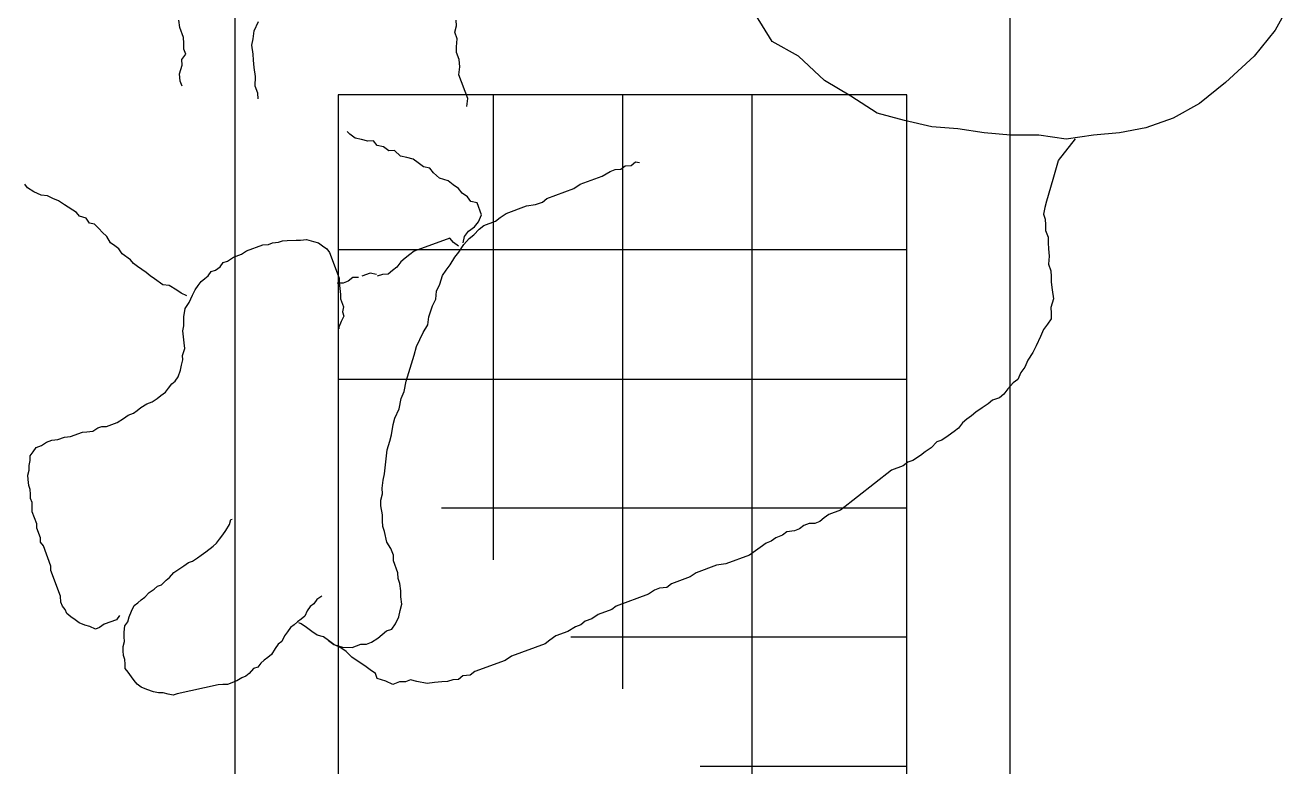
# Model space of a CAD drawing. Header units: millimetres. Extents: x 33350 to 35310, y -217097 to -211540.
# Drawn here: x 34205.37 to 34254.31, y -213494.1 to -213465.4 of the extents above; entities that cross this region are included whole.
import ezdxf
from ezdxf.enums import TextEntityAlignment as Align

# ---------------------------------------------------------------- set-up
doc = ezdxf.new("R2010")
doc.units = ezdxf.units.MM
doc.header["$LTSCALE"] = 60
doc.header["$MEASUREMENT"] = 0
doc.layers.add('OC-Mutfak_Ekipman', color=252, linetype='Continuous')
doc.layers.add('sıhhi tesisat', color=162, linetype='Continuous')
doc.styles.add('ROMANS', font='ROMANSTW.SHX', dxfattribs={"width": 0.8})

# ---------------------------------------------------------------- blocks, each defined once
blk = doc.blocks.new('120')
at = {"layer": 'sıhhi tesisat'}
for p, q in [((16098.216, 16353.144), (16098.216, 16381.144)), ((16104.216, 16379.144), (16096.216, 16379.144)), ((16093.216, 16353.144), (16093.216, 16376.144)), ((16104.216, 16374.144), (16091.216, 16374.144)), ((16088.216, 16353.144), (16088.216, 16371.144)), ((16104.216, 16369.144), (16086.216, 16369.144)), ((16082.216, 16364.144), (16104.216, 16364.144)), ((16104.216, 16359.144), (16082.216, 16359.144))]:
    blk.add_line(p, q, dxfattribs=at)
for points in [[(16108.216, 16469.144), (16108.216, 16349.144), (16078.216, 16349.144), (16078.216, 16469.144)], [(16104.216, 16465.144), (16104.216, 16353.144), (16082.216, 16353.144), (16082.216, 16465.144)]]:
    blk.add_lwpolyline(points, close=True, dxfattribs=at)
at = {"layer": 'sıhhi tesisat', "style": 'ROMANS', "width": 0.8}
blk.add_attdef('YRNO', text='', height=10, rotation=270, dxfattribs=at).set_placement((16068.216, 16366.144), align=Align.MIDDLE)
blk = doc.blocks.new('İNSAN-1')
for p, q in [((-9.95, 29.979), (-10.967, 29.41)), ((-10.967, 29.41), (-11.983, 28.597)), ((-11.983, 28.597), (-12.999, 27.5)), ((-12.999, 27.5), (-13.812, 26.484)), ((-13.812, 26.484), (-14.381, 25.469)), ((-14.381, 25.469), (-14.747, 24.412)), ((-14.747, 24.412), (-14.951, 23.396)), ((-14.951, 23.396), (-15.032, 22.381)), ((-15.032, 22.381), (-15.194, 21.324)), ((-16.018, 21.033), (-15.175, 21.688)), ((-15.194, 21.324), (-15.032, 20.268)), ((-22.353, 20.601), (-22.557, 20.453)), ((-22.15, 20.75), (-22.353, 20.601)), ((-21.929, 20.743), (-22.15, 20.75)), ((-21.708, 20.736), (-21.929, 20.743)), ((-21.373, 20.836), (-21.708, 20.736)), ((-21.02, 20.781), (-21.373, 20.836)), ((-20.733, 20.75), (-21.02, 20.781)), ((-20.512, 20.743), (-20.733, 20.75)), ((-20.291, 20.736), (-20.512, 20.743)), ((-20.029, 20.64), (-20.291, 20.736)), ((-19.718, 20.674), (-20.029, 20.64)), ((-19.431, 20.643), (-19.718, 20.674)), ((-19.21, 20.636), (-19.431, 20.643)), ((-18.989, 20.629), (-19.21, 20.636)), ((-18.727, 20.533), (-18.989, 20.629)), ((-17.597, 20.564), (-17.842, 20.505)), ((-16.753, 20.816), (-17.597, 20.564)), ((-16.741, 20.818), (-16.018, 21.033)), ((-23.186, 20.163), (-23.455, 20.038)), ((-22.826, 20.328), (-23.186, 20.163)), ((-22.557, 20.453), (-22.826, 20.328)), ((-18.506, 20.526), (-18.727, 20.533)), ((-18.284, 20.519), (-18.506, 20.526)), ((-18.088, 20.446), (-18.284, 20.519)), ((-17.842, 20.505), (-18.088, 20.446)), ((-15.032, 20.268), (-15.032, 19.171)), ((-24.222, 19.576), (-24.491, 19.451)), ((-24.018, 19.724), (-24.222, 19.576)), ((-23.749, 19.848), (-24.018, 19.724)), ((-23.455, 20.038), (-23.749, 19.848)), ((-24.629, 19.279), (-24.857, 19.065)), ((-24.491, 19.451), (-24.629, 19.279)), ((-15.032, 19.171), (-14.951, 18.155)), ((-25.199, 18.743), (-25.295, 18.481)), ((-25.061, 18.916), (-25.199, 18.743)), ((-24.857, 19.065), (-25.061, 18.916)), ((-25.433, 18.308), (-25.596, 18.07)), ((-25.295, 18.481), (-25.433, 18.308)), ((-14.951, 18.155), (-14.788, 17.139)), ((-25.896, 17.659), (-26.034, 17.487)), ((-25.758, 17.832), (-25.896, 17.659)), ((-25.596, 18.07), (-25.758, 17.832)), ((-26.376, 17.165), (-26.514, 16.993)), ((-26.172, 17.314), (-26.376, 17.165)), ((-26.034, 17.487), (-26.172, 17.314)), ((-14.788, 17.139), (-14.707, 16.123)), ((-26.676, 16.755), (-26.838, 16.516)), ((-26.514, 16.993), (-26.676, 16.755)), ((-26.911, 16.32), (-27.139, 16.105)), ((-26.838, 16.516), (-26.911, 16.32)), ((-27.439, 15.695), (-27.626, 15.391)), ((-27.301, 15.867), (-27.439, 15.695)), ((-27.139, 16.105), (-27.301, 15.867)), ((-14.707, 16.123), (-14.463, 15.067)), ((-27.698, 15.194), (-27.836, 15.021)), ((-27.626, 15.391), (-27.698, 15.194)), ((-27.836, 15.021), (-28.005, 14.562)), ((-14.463, 15.067), (-14.178, 14.011)), ((-28.005, 14.562), (-29.548, 12.597)), ((-14.178, 14.011), (-13.528, 12.995)), ((-13.528, 12.995), (-12.918, 11.979)), ((-29.548, 12.597), (-29.717, 12.138)), ((-29.994, 11.793), (-30.066, 11.596)), ((-29.855, 11.965), (-29.994, 11.793)), ((-29.717, 12.138), (-29.855, 11.965)), ((-12.918, 11.979), (-11.983, 10.963)), ((-30.073, 11.375), (-30.145, 11.178)), ((-30.066, 11.596), (-30.073, 11.375)), ((-30.356, 10.809), (-30.387, 10.522)), ((-30.283, 11.005), (-30.356, 10.809)), ((-30.145, 11.178), (-30.283, 11.005)), ((-11.983, 10.963), (-11.414, 9.948)), ((-30.525, 10.349), (-30.621, 10.087)), ((-30.387, 10.522), (-30.525, 10.349)), ((-30.76, 9.914), (-30.832, 9.718)), ((-30.621, 10.087), (-30.76, 9.914)), ((-11.414, 9.948), (-10.357, 9.297)), ((-31.132, 9.307), (-31.295, 9.068)), ((-30.994, 9.479), (-31.132, 9.307)), ((-30.832, 9.718), (-30.994, 9.479)), ((-31.295, 9.068), (-31.633, 8.15)), ((-31.633, 8.15), (-31.688, 7.798)), ((-31.688, 7.798), (-31.978, 7.011)), ((-31.978, 7.011), (-32.14, 6.772)), ((-32.14, 6.772), (-32.405, 6.051)), ((-32.544, 5.878), (-32.575, 5.591)), ((-32.405, 6.051), (-32.544, 5.878)), ((-32.647, 5.395), (-32.809, 5.156)), ((-32.575, 5.591), (-32.647, 5.395)), ((-32.809, 5.156), (-33.268, 3.91)), ((-16.219, 4.264), (-16.212, 4.485)), ((-16.212, 4.485), (-16.074, 4.657)), ((-16.074, 4.657), (-16.091, 4.813)), ((-16.364, 3.87), (-16.357, 4.091)), ((-16.357, 4.091), (-16.219, 4.264)), ((-33.406, 3.737), (-33.599, 3.212)), ((-33.268, 3.91), (-33.406, 3.737)), ((-16.623, 3.369), (-16.436, 3.673)), ((-16.436, 3.673), (-16.364, 3.87)), ((-33.762, 2.974), (-33.858, 2.712)), ((-33.599, 3.212), (-33.762, 2.974)), ((-16.937, 2.516), (-16.623, 3.369)), ((-33.996, 2.539), (-34.069, 2.342)), ((-33.858, 2.712), (-33.996, 2.539)), ((-17.099, 2.278), (-16.937, 2.516)), ((-34.255, 2.038), (-34.424, 1.579)), ((-34.069, 2.342), (-34.255, 2.038)), ((-17.485, 1.229), (-17.099, 2.278)), ((-34.424, 1.579), (-34.586, 1.341)), ((-34.725, 1.168), (-35.208, -0.144)), ((-34.586, 1.341), (-34.725, 1.168)), ((-17.72, 0.793), (-17.623, 1.056)), ((-17.623, 1.056), (-17.485, 1.229)), ((-17.775, 0.441), (-17.72, 0.793)), ((-18.065, -0.346), (-17.775, 0.441)), ((-35.37, -0.382), (-35.804, -1.563)), ((-35.208, -0.144), (-35.37, -0.382)), ((-18.227, -0.584), (-18.065, -0.346)), ((-18.534, -1.216), (-18.365, -0.757)), ((-18.365, -0.757), (-18.227, -0.584)), ((-18.9, -1.603), (-18.672, -1.389)), ((-18.672, -1.389), (-18.534, -1.216)), ((-18.589, -1.568), (-18.386, -1.42)), ((-18.386, -1.42), (-18.116, -1.295)), ((-18.116, -1.295), (-17.657, -1.465)), ((-17.657, -1.465), (-17.598, -1.71)), ((-35.943, -1.736), (-35.974, -2.022)), ((-35.804, -1.563), (-35.943, -1.736)), ((-19.266, -1.99), (-19.038, -1.775)), ((-19.201, -2.014), (-18.955, -1.955)), ((-19.038, -1.775), (-18.9, -1.603)), ((-18.955, -1.955), (-18.752, -1.807)), ((-18.752, -1.807), (-18.589, -1.568)), ((-17.598, -1.71), (-17.425, -1.848)), ((-17.425, -1.848), (-17.277, -2.052)), ((-13.93, -1.868), (-13.619, -1.834)), ((-13.619, -1.834), (-12.7, -2.172)), ((-36.118, -2.416), (-36.191, -2.613)), ((-36.112, -2.195), (-36.118, -2.416)), ((-35.974, -2.022), (-36.112, -2.195)), ((-20.057, -2.518), (-19.763, -2.328)), ((-19.763, -2.328), (-19.56, -2.179)), ((-19.56, -2.179), (-19.266, -1.99)), ((-19.339, -2.186), (-19.19, -2.39)), ((-19.19, -2.39), (-19.017, -2.528)), ((-17.277, -2.052), (-17.104, -2.19)), ((-17.104, -2.19), (-16.955, -2.393)), ((-16.955, -2.393), (-16.807, -2.597)), ((-12.7, -2.172), (-12.389, -2.137)), ((-12.389, -2.137), (-12.102, -2.168)), ((-12.102, -2.168), (-11.84, -2.265)), ((-11.84, -2.265), (-11.619, -2.272)), ((-11.619, -2.272), (-11.308, -2.237)), ((-11.308, -2.237), (-11.045, -2.334)), ((-11.045, -2.334), (-10.8, -2.275)), ((-10.8, -2.275), (-10.579, -2.282)), ((-36.198, -2.834), (-36.229, -3.12)), ((-36.191, -2.613), (-36.198, -2.834)), ((-21.069, -3.039), (-20.799, -2.915)), ((-20.799, -2.915), (-20.464, -2.815)), ((-20.464, -2.815), (-20.261, -2.666)), ((-20.261, -2.666), (-20.057, -2.518)), ((-19.017, -2.528), (-19.524, -3.906)), ((-16.807, -2.597), (-16.706, -2.932)), ((-16.706, -2.932), (-16.492, -3.16)), ((-36.229, -3.12), (-36.26, -3.407)), ((-36.26, -3.407), (-36.183, -3.807)), ((-22.678, -3.564), (-22.385, -3.374)), ((-22.385, -3.374), (-22.074, -3.34)), ((-22.074, -3.34), (-21.649, -3.198)), ((-21.649, -3.198), (-21.38, -3.074)), ((-21.38, -3.074), (-21.069, -3.039)), ((-16.492, -3.16), (-16.319, -3.298)), ((-16.319, -3.298), (-16.26, -3.543)), ((-36.183, -3.807), (-36.125, -4.052)), ((-23.887, -4.013), (-23.552, -3.913)), ((-23.552, -3.913), (-23.217, -3.813)), ((-23.217, -3.813), (-22.947, -3.689)), ((-22.947, -3.689), (-22.678, -3.564)), ((-19.524, -3.906), (-19.662, -4.078)), ((-16.26, -3.543), (-16.112, -3.747)), ((-16.112, -3.747), (-15.963, -3.95)), ((-36.197, -4.249), (-36.204, -4.47)), ((-36.125, -4.052), (-36.197, -4.249)), ((-33.437, -4.446), (-33.192, -4.387)), ((-33.192, -4.387), (-32.905, -4.418)), ((-25.227, -4.414), (-24.957, -4.29)), ((-24.957, -4.29), (-24.557, -4.214)), ((-24.557, -4.214), (-24.222, -4.113)), ((-24.222, -4.113), (-23.887, -4.013)), ((-19.801, -4.251), (-19.939, -4.424)), ((-19.662, -4.078), (-19.801, -4.251)), ((-15.963, -3.95), (-15.904, -4.196)), ((-15.904, -4.196), (-15.846, -4.441)), ((-36.204, -4.47), (-36.301, -4.733)), ((-36.301, -4.733), (-36.176, -5.002)), ((-34.228, -4.974), (-34.156, -4.777)), ((-34.156, -4.777), (-33.952, -4.629)), ((-33.952, -4.629), (-33.682, -4.504)), ((-33.682, -4.504), (-33.437, -4.446)), ((-32.905, -4.418), (-32.684, -4.425)), ((-32.684, -4.425), (-32.398, -4.456)), ((-32.398, -4.456), (-32.201, -4.529)), ((-32.201, -4.529), (-31.98, -4.535)), ((-31.98, -4.535), (-31.52, -4.705)), ((-31.52, -4.705), (-31.299, -4.711)), ((-31.299, -4.711), (-31.036, -4.808)), ((-31.036, -4.808), (-30.798, -4.97)), ((-27.213, -4.949), (-26.878, -4.849)), ((-26.878, -4.849), (-26.633, -4.79)), ((-26.633, -4.79), (-26.232, -4.714)), ((-26.232, -4.714), (-25.987, -4.656)), ((-25.987, -4.656), (-25.628, -4.49)), ((-25.628, -4.49), (-25.227, -4.414)), ((-20.28, -4.745), (-20.419, -4.918)), ((-20.142, -4.572), (-20.28, -4.745)), ((-19.939, -4.424), (-20.142, -4.572)), ((-15.846, -4.441), (-15.631, -4.669)), ((-15.631, -4.669), (-15.638, -4.89)), ((-15.638, -4.89), (-15.49, -5.093)), ((-36.176, -5.002), (-36.076, -5.337)), ((-36.076, -5.337), (-35.879, -5.409)), ((-34.666, -5.558), (-34.504, -5.319)), ((-34.504, -5.319), (-34.366, -5.147)), ((-34.366, -5.147), (-34.228, -4.974)), ((-30.798, -4.97), (-30.38, -5.05)), ((-30.38, -5.05), (-30.183, -5.122)), ((-30.183, -5.122), (-29.962, -5.129)), ((-29.962, -5.129), (-29.741, -5.136)), ((-29.741, -5.136), (-29.389, -5.191)), ((-29.389, -5.191), (-29.168, -5.198)), ((-29.168, -5.198), (-28.922, -5.139)), ((-28.922, -5.139), (-28.701, -5.146)), ((-28.701, -5.146), (-28.391, -5.112)), ((-28.391, -5.112), (-28.145, -5.053)), ((-28.145, -5.053), (-27.213, -4.949)), ((-20.425, -5.139), (-20.498, -5.335)), ((-20.432, -5.36), (-20.373, -5.605)), ((-20.419, -4.918), (-20.425, -5.139)), ((-15.49, -5.093), (-15.431, -5.338)), ((-15.431, -5.338), (-15.258, -5.476)), ((-35.879, -5.409), (-35.73, -5.613)), ((-35.73, -5.613), (-35.582, -5.817)), ((-35.582, -5.817), (-35.391, -6.11)), ((-34.746, -5.975), (-34.739, -5.754)), ((-34.739, -5.754), (-34.666, -5.558)), ((-20.373, -5.605), (-20.494, -5.933)), ((-15.258, -5.476), (-15.265, -5.697)), ((-15.265, -5.697), (-15.206, -5.943)), ((-35.391, -6.11), (-35.243, -6.314)), ((-35.243, -6.314), (-35.029, -6.542)), ((-34.866, -6.303), (-34.746, -5.975)), ((-34.856, -6.68), (-34.866, -6.303)), ((-20.549, -6.285), (-20.687, -6.458)), ((-20.542, -6.064), (-20.549, -6.285)), ((-15.206, -5.943), (-15.147, -6.188)), ((-15.147, -6.188), (-14.998, -6.391)), ((-35.029, -6.542), (-34.88, -6.745)), ((-34.88, -6.745), (-34.756, -7.015)), ((-34.756, -7.015), (-34.856, -6.68)), ((-22.465, -6.826), (-22.517, -6.806)), ((-22.251, -6.727), (-22.465, -6.826)), ((-22.037, -6.628), (-22.251, -6.727)), ((-21.88, -6.686), (-22.037, -6.628)), ((-21.686, -6.639), (-21.88, -6.686)), ((-21.373, -6.754), (-21.686, -6.639)), ((-21.198, -6.76), (-21.373, -6.754)), ((-20.97, -6.784), (-21.198, -6.76)), ((-20.742, -6.809), (-20.97, -6.784)), ((-20.76, -6.654), (-20.767, -6.875)), ((-20.767, -6.875), (-20.742, -6.81)), ((-20.687, -6.458), (-20.76, -6.654)), ((-20.567, -6.814), (-20.742, -6.809)), ((-19.576, -7.179), (-20.567, -6.814)), ((-14.998, -6.391), (-14.891, -6.505)), ((-34.756, -7.015), (-34.607, -7.218)), ((-34.607, -7.218), (-34.756, -7.015)), ((-34.607, -7.218), (-34.458, -7.422)), ((-19.439, -7.289), (-19.576, -7.179)), ((-19.321, -7.45), (-19.439, -7.289)), ((-34.458, -7.422), (-34.4, -7.667)), ((-34.4, -7.667), (-34.251, -7.871)), ((-33.177, -7.792), (-33.287, -7.929)), ((-33.016, -7.674), (-33.177, -7.792)), ((-32.887, -7.485), (-33.016, -7.674)), ((-19.203, -7.612), (-19.321, -7.45)), ((-19.156, -7.807), (-19.203, -7.612)), ((-19.077, -8.073), (-19.156, -7.807)), ((-34.251, -7.871), (-34.102, -8.075)), ((-34.102, -8.075), (-33.954, -8.278)), ((-33.954, -8.278), (-33.912, -8.368)), ((-33.772, -8.282), (-33.882, -8.42)), ((-33.663, -8.145), (-33.772, -8.282)), ((-33.449, -8.047), (-33.663, -8.145)), ((-33.287, -7.929), (-33.449, -8.047)), ((-19.107, -8.476), (-19.101, -8.3)), ((-19.101, -8.3), (-19.077, -8.073)), ((-34.101, -8.694), (-34.263, -8.812)), ((-33.992, -8.557), (-34.101, -8.694)), ((-33.882, -8.42), (-33.992, -8.557)), ((-19.118, -8.827), (-19.107, -8.476)), ((-34.91, -9.283), (-35.143, -9.434)), ((-34.748, -9.165), (-34.91, -9.283)), ((-34.639, -9.028), (-34.748, -9.165)), ((-34.425, -8.93), (-34.639, -9.028)), ((-34.263, -8.812), (-34.425, -8.93)), ((-19.205, -9.386), (-19.181, -9.158)), ((-19.181, -9.158), (-19.123, -9.002)), ((-19.123, -9.002), (-19.118, -8.827)), ((-35.362, -9.708), (-35.472, -9.845)), ((-35.253, -9.571), (-35.362, -9.708)), ((-35.143, -9.434), (-35.253, -9.571)), ((-19.517, -10.395), (-19.287, -9.77)), ((-19.287, -9.77), (-19.263, -9.542)), ((-19.263, -9.542), (-19.205, -9.386)), ((-35.691, -10.12), (-35.872, -10.29)), ((-35.634, -9.963), (-35.691, -10.12)), ((-35.472, -9.845), (-35.634, -9.963)), ((-13.626, -9.951), (-13.405, -9.958)), ((-13.405, -9.958), (-13.142, -10.055)), ((-13.142, -10.055), (-12.766, -10.044)), ((-12.766, -10.044), (-12.413, -10.099)), ((-12.413, -10.099), (-12.127, -10.13)), ((-12.127, -10.13), (-11.905, -10.137)), ((-11.905, -10.137), (-11.553, -10.193)), ((-11.553, -10.193), (-11.308, -10.134)), ((-11.308, -10.134), (-10.997, -10.099)), ((-10.997, -10.099), (-10.638, -9.933)), ((-36.04, -10.583), (-36.168, -10.772)), ((-35.982, -10.427), (-36.04, -10.583)), ((-35.872, -10.29), (-35.982, -10.427)), ((-19.761, -10.897), (-19.646, -10.584)), ((-19.646, -10.584), (-19.517, -10.395)), ((-36.303, -11.137), (-36.308, -11.312)), ((-36.168, -10.772), (-36.303, -11.137)), ((-30.51, -11.317), (-30.348, -11.199)), ((-30.348, -11.199), (-30.115, -11.048)), ((-30.115, -11.048), (-29.92, -11.002)), ((-29.92, -11.002), (-29.901, -10.95)), ((-19.967, -11.294), (-19.909, -11.138)), ((-19.909, -11.138), (-19.761, -10.897)), ((-36.313, -11.488), (-36.661, -13.075)), ((-36.308, -11.312), (-36.313, -11.488)), ((-31.162, -11.964), (-30.943, -11.69)), ((-30.943, -11.69), (-30.833, -11.553)), ((-30.833, -11.553), (-30.672, -11.435)), ((-30.672, -11.435), (-30.51, -11.317)), ((-20.315, -11.758), (-20.257, -11.601)), ((-20.257, -11.601), (-20.129, -11.412)), ((-20.129, -11.412), (-19.967, -11.294)), ((-31.401, -12.291), (-31.291, -12.153)), ((-31.291, -12.153), (-31.162, -11.964)), ((-20.858, -12.268), (-20.696, -12.15)), ((-20.696, -12.15), (-20.586, -12.013)), ((-20.586, -12.013), (-20.477, -11.876)), ((-20.477, -11.876), (-20.315, -11.758)), ((-31.716, -12.825), (-31.587, -12.636)), ((-31.587, -12.636), (-31.53, -12.48)), ((-31.53, -12.48), (-31.401, -12.291)), ((-21.752, -12.767), (-21.519, -12.616)), ((-21.519, -12.616), (-21.233, -12.484)), ((-21.258, -12.712), (-21.159, -12.926)), ((-21.233, -12.484), (-21.02, -12.386)), ((-21.02, -12.386), (-20.858, -12.268)), ((-36.661, -13.075), (-36.719, -13.231)), ((-32.155, -13.374), (-31.974, -13.204)), ((-31.974, -13.204), (-31.845, -13.014)), ((-31.845, -13.014), (-31.716, -12.825)), ((-24.667, -13.291), (-24.557, -13.154)), ((-24.557, -13.154), (-24.396, -13.036)), ((-24.396, -13.036), (-24.13, -12.956)), ((-24.13, -12.956), (-23.935, -12.909)), ((-23.935, -12.909), (-23.74, -12.863)), ((-23.74, -12.863), (-23.565, -12.868)), ((-23.565, -12.868), (-23.299, -12.789)), ((-23.299, -12.789), (-23.071, -12.813)), ((-23.071, -12.813), (-22.843, -12.838)), ((-22.843, -12.838), (-22.616, -12.863)), ((-22.616, -12.863), (-22.421, -12.816)), ((-22.421, -12.816), (-22.245, -12.822)), ((-22.245, -12.822), (-22.07, -12.827)), ((-22.07, -12.827), (-21.752, -12.767)), ((-21.159, -12.926), (-21.041, -13.087)), ((-21.041, -13.087), (-20.857, -13.392)), ((-13.141, -12.886), (-12.944, -12.958)), ((-12.944, -12.958), (-12.657, -12.989)), ((-12.657, -12.989), (-12.322, -12.889)), ((-12.322, -12.889), (-12.101, -12.896)), ((-12.101, -12.896), (-11.897, -12.748)), ((-11.897, -12.748), (-11.701, -12.82)), ((-11.701, -12.82), (-11.479, -12.827)), ((-11.479, -12.827), (-11.258, -12.834)), ((-11.258, -12.834), (-10.865, -12.979)), ((-10.865, -12.979), (-10.578, -13.01)), ((-36.719, -13.231), (-36.672, -13.426)), ((-36.672, -13.426), (-36.625, -13.621)), ((-36.625, -13.621), (-36.631, -13.796)), ((-32.503, -13.837), (-32.445, -13.681)), ((-32.445, -13.681), (-32.264, -13.511)), ((-32.264, -13.511), (-32.155, -13.374)), ((-25.119, -13.716), (-24.991, -13.526)), ((-24.991, -13.526), (-24.829, -13.409)), ((-24.829, -13.409), (-24.667, -13.291)), ((-20.857, -13.392), (-20.83, -13.638)), ((-20.83, -13.638), (-20.594, -13.962)), ((-36.631, -13.796), (-36.584, -13.991)), ((-36.584, -13.991), (-36.504, -14.257)), ((-32.922, -14.333), (-32.741, -14.163)), ((-32.741, -14.163), (-32.612, -13.974)), ((-32.612, -13.974), (-32.503, -13.837)), ((-25.435, -14.25), (-25.358, -14.042)), ((-25.358, -14.042), (-25.229, -13.853)), ((-25.229, -13.853), (-25.119, -13.716)), ((-20.594, -13.962), (-20.476, -14.124)), ((-20.476, -14.124), (-20.358, -14.285)), ((-36.504, -14.257), (-36.405, -14.471)), ((-36.405, -14.471), (-36.287, -14.632)), ((-36.287, -14.632), (-36.15, -14.742)), ((-33.251, -14.744), (-33.141, -14.607)), ((-33.141, -14.607), (-33.032, -14.47)), ((-33.032, -14.47), (-32.922, -14.333)), ((-25.802, -14.766), (-25.692, -14.629)), ((-25.692, -14.629), (-25.583, -14.492)), ((-25.583, -14.492), (-25.435, -14.25)), ((-20.358, -14.285), (-20.24, -14.447)), ((-20.24, -14.447), (-20.122, -14.609)), ((-20.122, -14.609), (-20.004, -14.771)), ((-36.15, -14.742), (-36.013, -14.852)), ((-36.013, -14.852), (-35.824, -14.98)), ((-35.824, -14.98), (-35.687, -15.09)), ((-35.687, -15.09), (-35.511, -15.096)), ((-35.511, -15.096), (-35.335, -15.101)), ((-35.335, -15.101), (-35.179, -15.159)), ((-35.179, -15.159), (-35.004, -15.164)), ((-35.004, -15.164), (-34.828, -15.17)), ((-34.828, -15.17), (-34.633, -15.123)), ((-34.633, -15.123), (-34.458, -15.128)), ((-34.458, -15.128), (-34.282, -15.134)), ((-34.282, -15.134), (-34.035, -15.106)), ((-34.035, -15.106), (-33.874, -14.989)), ((-33.874, -14.989), (-33.679, -14.942)), ((-33.679, -14.942), (-33.465, -14.843)), ((-33.465, -14.843), (-33.251, -14.744)), ((-26.155, -15.405), (-26.007, -15.163)), ((-26.007, -15.163), (-25.879, -14.974)), ((-25.879, -14.974), (-25.802, -14.766)), ((-20.004, -14.771), (-19.867, -14.88)), ((-19.867, -14.88), (-19.631, -15.204)), ((-33.799, -15.43), (-33.972, -15.899)), ((-33.638, -15.312), (-33.799, -15.43)), ((-26.309, -15.821), (-26.155, -15.405)), ((-19.631, -15.204), (-19.441, -15.333)), ((-19.441, -15.333), (-19.323, -15.494)), ((-19.323, -15.494), (-19.205, -15.656)), ((-19.205, -15.656), (-18.964, -15.804)), ((-34.101, -16.088), (-34.158, -16.244)), ((-33.972, -15.899), (-34.101, -16.088)), ((-26.372, -16.153), (-26.314, -15.997)), ((-26.314, -15.997), (-26.309, -15.821)), ((-18.964, -15.804), (-18.794, -15.985)), ((-18.794, -15.985), (-18.657, -16.095)), ((-18.657, -16.095), (-18.486, -16.276)), ((-34.158, -16.244), (-34.059, -16.458)), ((-34.059, -16.458), (-34.013, -16.653)), ((-26.531, -16.745), (-26.525, -16.57)), ((-26.525, -16.57), (-26.501, -16.342)), ((-26.501, -16.342), (-26.372, -16.153)), ((-18.486, -16.276), (-18.44, -16.47)), ((-18.44, -16.47), (-18.25, -16.599)), ((-18.25, -16.599), (-18.171, -16.865)), ((-34.013, -16.653), (-33.914, -16.867)), ((-33.914, -16.867), (-33.796, -17.028)), ((-33.796, -17.028), (-33.678, -17.19)), ((-26.703, -17.214), (-26.531, -16.745)), ((-18.171, -16.865), (-18.034, -16.975)), ((-18.034, -16.975), (-17.732, -17.441)), ((-33.678, -17.19), (-33.56, -17.352)), ((-33.56, -17.352), (-33.404, -17.409)), ((-33.404, -17.409), (-33.266, -17.519)), ((-33.266, -17.519), (-33.11, -17.577)), ((-33.11, -17.577), (-32.882, -17.601)), ((-32.882, -17.601), (-31.892, -17.966)), ((-26.824, -17.702), (-26.728, -17.442)), ((-26.728, -17.442), (-26.703, -17.214)), ((-17.732, -17.441), (-17.581, -17.674)), ((-31.892, -17.966), (-31.717, -17.971)), ((-31.717, -17.971), (-30.935, -18.259)), ((-26.925, -18.138), (-26.848, -17.93)), ((-26.848, -17.93), (-26.824, -17.702)), ((-17.581, -17.674), (-17.482, -17.888)), ((-17.482, -17.888), (-17.383, -18.102)), ((-17.383, -18.102), (-17.355, -18.348)), ((-30.935, -18.259), (-30.798, -18.369)), ((-30.798, -18.369), (-30.622, -18.374)), ((-30.622, -18.374), (-30.257, -18.508)), ((-30.257, -18.508), (-30.082, -18.514)), ((-30.082, -18.514), (-29.613, -18.687)), ((-27.292, -18.654), (-27.13, -18.536)), ((-27.13, -18.536), (-27.054, -18.327)), ((-27.054, -18.327), (-26.925, -18.138)), ((-17.355, -18.348), (-17.224, -18.633)), ((-29.613, -18.687), (-29.437, -18.692)), ((-29.437, -18.692), (-29.262, -18.698)), ((-29.262, -18.698), (-29.105, -18.755)), ((-29.105, -18.755), (-28.93, -18.761)), ((-28.93, -18.761), (-28.754, -18.766)), ((-28.754, -18.766), (-28.598, -18.824)), ((-28.598, -18.824), (-28.37, -18.848)), ((-28.37, -18.848), (-28.195, -18.854)), ((-28.195, -18.854), (-28, -18.807)), ((-28, -18.807), (-27.824, -18.813)), ((-27.824, -18.813), (-27.63, -18.766)), ((-27.63, -18.766), (-27.454, -18.771)), ((-27.454, -18.771), (-27.292, -18.654)), ((-17.224, -18.633), (-17.073, -18.866)), ((-17.073, -18.866), (-16.936, -18.976))]:
    blk.add_line(p, q)

msp = doc.modelspace()

# ---------------------------------------------------------------- block references
at = {"layer": 'OC-Mutfak_Ekipman', "xscale": -1}
for name, p, rotation in [('İNSAN-1', (34224.331, -213454.615), 270), ('120', (18135.271, -197114.948), 180)]:
    msp.add_blockref(name, p, dxfattribs=dict(at, rotation=rotation))

doc.saveas('drawing.dxf')
